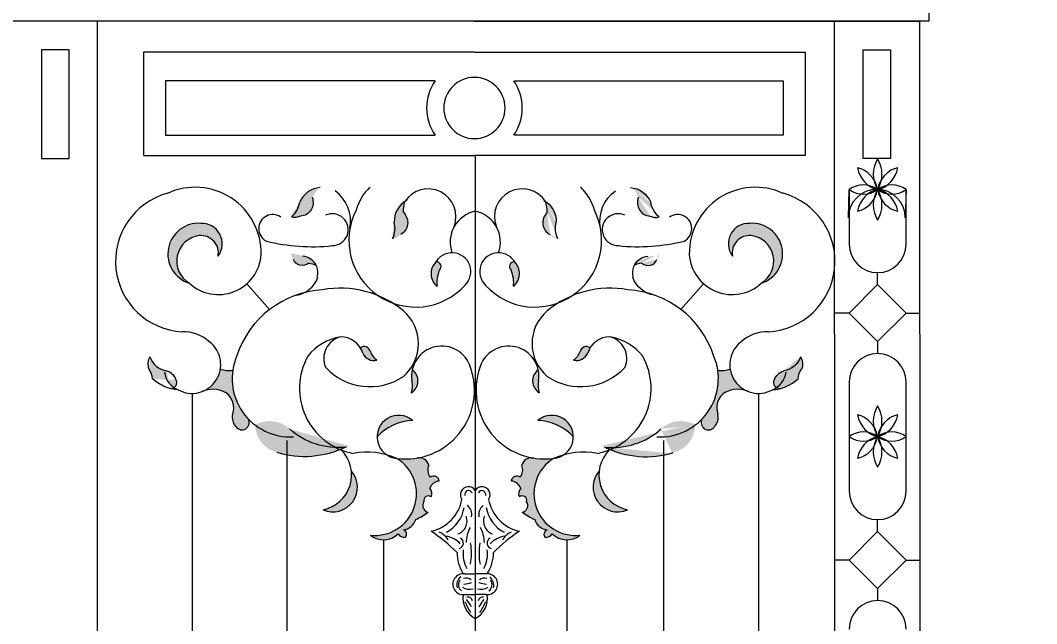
# Model space of a CAD drawing. Header units: inches. Extents: x 16.4 to 39.1, y 11.1 to 26.9.
# Drawn here: x 24.128 to 24.782, y 21.109 to 21.497 of the extents above; entities that cross this region are included whole.
import ezdxf

# ---------------------------------------------------------------- set-up
doc = ezdxf.new("R2010")
doc.units = ezdxf.units.IN
doc.header["$MEASUREMENT"] = 0
doc.styles.get("Standard").update_dxf_attribs({"font": 'arial.ttf'})
doc.dimstyles.get("Standard").update_dxf_attribs({"dimtxt": 0.1, "dimasz": 0.18, "dimexe": 0.18, "dimexo": 0.0625, "dimgap": 0.09, "dimtad": 0, "dimtoh": 1, "dimdec": 4, "dimzin": 0, "dimdsep": 46, "dimtxsty": 'Standard', "dimblk": 'OBLIQUE', "dimcen": 0.09, "dimadec": 0, "dimazin": 0, "dimtfac": 1, "dimtdec": 4, "dimtofl": 0, "dimtmove": 0, "dimatfit": 3, "dimldrblk": 'OBLIQUE', "dimfxl": 1, "dimtolj": 1, "dimtzin": 0, "dimarcsym": 0})

# ---------------------------------------------------------------- blocks, each defined once
blk = doc.blocks.new('_Oblique')
at = {"color": 0, "linetype": 'ByBlock', "lineweight": -2}
blk.add_line((-0.5, -0.5), (0.5, 0.5), dxfattribs=at)
blk = doc.blocks.new('*D5')
at = {"color": 0, "lineweight": -2, "transparency": 16777216}
for p, q in [((24.76922, 21.59037), (25.18957, 21.59037)), ((25.00957, 21.59037), (25.00957, 20.88539)), ((25.00957, 19.59468), (25.00957, 20.29966)), ((24.76922, 19.59468), (25.18957, 19.59468))]:
    blk.add_line(p, q, dxfattribs=at)
at = {"layer": 'Defpoints', "color": 0, "lineweight": 9, "transparency": 16777216}
for p in [(24.70672, 21.59037), (25.00957, 21.59037), (24.70672, 19.59468)]:
    blk.add_point(p, dxfattribs=at)
at = {"color": 0, "lineweight": -2, "transparency": 16777216, "xscale": 0.18, "yscale": 0.18, "zscale": 0.18}
for p, rotation in [((25.00957, 21.59037), 90), ((25.00957, 19.59468), 270)]:
    blk.add_blockref('_Oblique', p, dxfattribs=dict(at, rotation=rotation))
at = {"color": 0, "lineweight": 9, "transparency": 16777216, "insert": (25.00957, 20.59252), "char_height": 0.1, "attachment_point": 5, "rotation": 90}
blk.add_mtext('\\A1;1.9957', dxfattribs=at)

msp = doc.modelspace()

# ---------------------------------------------------------------- hatches: boundary and pattern name
at = {"lineweight": 9}
h = msp.add_hatch(color=256, dxfattribs=at)
edge = h.paths.add_edge_path()
edge.add_ellipse((24.30389, 21.37852), major_axis=(0.00305, -0.00767), ratio=0.92634, start_angle=-37.75061, end_angle=6.87371)
edge.add_ellipse((24.30718, 21.38054), major_axis=(0.00347, -0.00871), ratio=0.92634, start_angle=-19.37109, end_angle=88.2081)
edge.add_ellipse((24.33752, 21.37146), major_axis=(0.00964, -0.02421), ratio=0.92634, start_angle=205.72959, end_angle=221.97048, ccw=False)
edge.add_ellipse((24.32227, 21.37233), major_axis=(0.00644, -0.01617), ratio=0.92634, start_angle=167.96571, end_angle=222.95137)
edge.add_ellipse((24.29232, 21.38377), major_axis=(0.00603, -0.01515), ratio=0.92634, start_angle=375.87348, end_angle=416.58752, ccw=False)
h = msp.add_hatch(color=256, dxfattribs=at)
edge = h.paths.add_edge_path()
edge.add_ellipse((24.53673, 21.37852), major_axis=(-0.00305, -0.00767), ratio=0.92634, start_angle=353.12629, end_angle=397.75061, ccw=False)
edge.add_ellipse((24.53345, 21.38054), major_axis=(-0.00347, -0.00871), ratio=0.92634, start_angle=271.7919, end_angle=379.37109, ccw=False)
edge.add_ellipse((24.50311, 21.37146), major_axis=(-0.00964, -0.02421), ratio=0.92634, start_angle=138.02952, end_angle=154.27041)
edge.add_ellipse((24.51835, 21.37233), major_axis=(-0.00644, -0.01617), ratio=0.92634, start_angle=137.04863, end_angle=192.03429, ccw=False)
edge.add_ellipse((24.54831, 21.38377), major_axis=(-0.00603, -0.01515), ratio=0.92634, start_angle=-56.58752, end_angle=-15.87348)
h = msp.add_hatch(color=256, dxfattribs=at)
edge = h.paths.add_edge_path()
edge.add_ellipse((24.36564, 21.36442), major_axis=(0.00594, -0.00573), ratio=0.92634, start_angle=-37.75061, end_angle=6.87371)
edge.add_ellipse((24.3678, 21.3676), major_axis=(0.00675, -0.00651), ratio=0.92634, start_angle=-19.37109, end_angle=88.2081)
edge.add_ellipse((24.39919, 21.37183), major_axis=(0.01876, -0.01808), ratio=0.92634, start_angle=205.72959, end_angle=221.97048, ccw=False)
edge.add_ellipse((24.38494, 21.36634), major_axis=(0.01253, -0.01208), ratio=0.92634, start_angle=167.96571, end_angle=222.95137)
edge.add_ellipse((24.35293, 21.36443), major_axis=(0.01174, -0.01132), ratio=0.92634, start_angle=375.87348, end_angle=416.58752, ccw=False)
h = msp.add_hatch(color=256, dxfattribs=at)
edge = h.paths.add_edge_path()
edge.add_ellipse((24.47499, 21.36442), major_axis=(-0.00594, -0.00573), ratio=0.92634, start_angle=353.12629, end_angle=397.75061, ccw=False)
edge.add_ellipse((24.47282, 21.3676), major_axis=(-0.00675, -0.00651), ratio=0.92634, start_angle=271.7919, end_angle=379.37109, ccw=False)
edge.add_ellipse((24.44144, 21.37183), major_axis=(-0.01876, -0.01808), ratio=0.92634, start_angle=138.02952, end_angle=154.27041)
edge.add_ellipse((24.45568, 21.36634), major_axis=(-0.01253, -0.01208), ratio=0.92634, start_angle=137.04863, end_angle=192.03429, ccw=False)
edge.add_ellipse((24.48769, 21.36443), major_axis=(-0.01174, -0.01132), ratio=0.92634, start_angle=-56.58752, end_angle=-15.87348)
for points in [[(24.24264, 21.35863, -0.501542), (24.2548, 21.34551, 0.634412), (24.24362, 21.36656, 0.889055), (24.23631, 21.32801, -0.714869)], [(24.60431, 21.32801, 0.889055), (24.597, 21.36656, 0.634412), (24.58582, 21.34551, -0.501542), (24.59799, 21.35863, -0.714869)], [(24.39722, 21.33646, 0.752033), (24.39498, 21.34177, 0.444622), (24.3957, 21.32602, -0.128168)], [(24.44341, 21.33646, -0.128168), (24.44492, 21.32602, 0.444622), (24.44564, 21.34177, 0.752033)], [(24.34634, 21.28648, -0.065624), (24.34795, 21.28291, 0.358937), (24.35707, 21.27851, -0.162336), (24.35285, 21.28403, 0.538744)], [(24.48778, 21.28403, -0.162336), (24.48356, 21.27851, 0.358937), (24.49267, 21.28291, -0.065624), (24.49428, 21.28648, 0.158526), (24.49183, 21.28727, 0.350301)], [(24.24543, 21.25868, -0.212512), (24.25941, 21.25781, -0.358479), (24.26412, 21.2436, 0.240693), (24.26626, 21.23573, 0.962034), (24.27423, 21.24074, -0.230821), (24.26424, 21.27208, -0.125173), (24.25626, 21.27276, -0.256221)], [(24.37976, 21.27236, 0.093146), (24.37953, 21.26518, -0.144461), (24.37917, 21.25758, 0.539707)], [(24.46145, 21.25758, -0.144461), (24.4611, 21.26518, 0.093146), (24.46086, 21.27236, 0.539707)], [(24.58122, 21.25781, -0.212512), (24.59519, 21.25868, -0.256221), (24.58436, 21.27276, -0.125173), (24.57639, 21.27208, -0.230821), (24.5664, 21.24074, 0.717235), (24.57229, 21.23404, 0.321516), (24.57651, 21.2436, -0.358479)], [(24.3801, 21.23964, 0.642192), (24.35715, 21.22914, -0.20785)], [(24.48347, 21.22914, 0.642192), (24.46053, 21.23964, -0.20785)], [(24.3529, 21.16585, 0.372227), (24.37077, 21.16675, 0.239922), (24.37527, 21.16436, 0.550556), (24.37407, 21.1693, 0.2823), (24.38201, 21.17589, 0.022486), (24.39011, 21.18068, -0.542457), (24.38726, 21.18756, -0.709224), (24.39191, 21.19056, 0.333691), (24.39101, 21.19595, -0.301698), (24.39715, 21.20074, 0.575464), (24.39131, 21.20314, -0.26272), (24.39041, 21.21092, 0.366095), (24.38355, 21.21565, -0.077535), (24.36993, 21.21531, -0.79377)], [(24.47069, 21.21531, -0.077535), (24.45708, 21.21565, 0.366095), (24.45021, 21.21092, -0.26272), (24.44932, 21.20314, 0.575464), (24.44347, 21.20074, -0.301698), (24.44961, 21.19595, 0.333691), (24.44872, 21.19056, -0.709224), (24.45336, 21.18756, -0.542457), (24.45051, 21.18068, 0.022486), (24.45861, 21.17589, 0.2823), (24.46655, 21.1693, 0.550556), (24.46535, 21.16436, 0.239922), (24.46985, 21.16675, 0.372227), (24.48772, 21.16585, -0.79377)], [(24.32237, 21.18223, 0.802898), (24.34058, 21.20716, -0.388891)], [(24.50004, 21.20716, 0.802898), (24.51826, 21.18223, -0.388891)]]:
    msp.add_hatch(color=256, dxfattribs=at).paths.add_polyline_path(points)
h = msp.add_hatch(color=256, dxfattribs=at)
edge = h.paths.add_edge_path()
edge.add_ellipse((24.30743, 21.34745), major_axis=(-0.00447, -0.00365), ratio=0.92634, start_angle=-37.75061, end_angle=6.87371)
edge.add_ellipse((24.30946, 21.34568), major_axis=(-0.00509, -0.00415), ratio=0.92634, start_angle=-19.37109, end_angle=88.2081)
edge.add_ellipse((24.30979, 21.32352), major_axis=(-0.01413, -0.01154), ratio=0.92634, start_angle=205.72959, end_angle=221.97048, ccw=False)
edge.add_ellipse((24.30716, 21.33388), major_axis=(-0.00944, -0.00771), ratio=0.92634, start_angle=167.96571, end_angle=222.95137)
edge.add_ellipse((24.30849, 21.35628), major_axis=(-0.00884, -0.00722), ratio=0.92634, start_angle=375.87348, end_angle=416.58752, ccw=False)
h = msp.add_hatch(color=256, dxfattribs=at)
edge = h.paths.add_edge_path()
edge.add_ellipse((24.5332, 21.34745), major_axis=(0.00447, -0.00365), ratio=0.92634, start_angle=353.12629, end_angle=397.75061, ccw=False)
edge.add_ellipse((24.53116, 21.34568), major_axis=(0.00509, -0.00415), ratio=0.92634, start_angle=271.7919, end_angle=379.37109, ccw=False)
edge.add_ellipse((24.53083, 21.32352), major_axis=(0.01413, -0.01154), ratio=0.92634, start_angle=138.02952, end_angle=154.27041)
edge.add_ellipse((24.53346, 21.33388), major_axis=(0.00944, -0.00771), ratio=0.92634, start_angle=137.04863, end_angle=192.03429, ccw=False)
edge.add_ellipse((24.53213, 21.35628), major_axis=(0.00884, -0.00722), ratio=0.92634, start_angle=-56.58752, end_angle=-15.87348)
h = msp.add_hatch(color=256, dxfattribs=at)
edge = h.paths.add_edge_path()
edge.add_ellipse((24.21912, 21.26331), major_axis=(0.00847, -0.00414), ratio=0.92634, start_angle=43.6598, end_angle=98.45713, ccw=False)
edge.add_ellipse((24.22376, 21.26438), major_axis=(0.00406, -0.00199), ratio=0.92634, start_angle=303.07827, end_angle=406.39701, ccw=False)
edge.add_ellipse((24.22897, 21.28244), major_axis=(0.02197, -0.01073), ratio=0.92634, start_angle=251.51812, end_angle=283.50856, ccw=False)
edge.add_ellipse((24.19849, 21.26599), major_axis=(0.0129, -0.0063), ratio=0.92634, start_angle=30.11912, end_angle=58.47126)
edge.add_ellipse((24.21956, 21.27552), major_axis=(0.00904, -0.00441), ratio=0.92634, start_angle=174.46621, end_angle=223.97094, ccw=False)
edge.add_ellipse((24.22296, 21.28349), major_axis=(0.01143, -0.00558), ratio=0.92634, start_angle=221.20054, end_angle=288.43217)
h = msp.add_hatch(color=256, dxfattribs=at)
edge = h.paths.add_edge_path()
edge.add_ellipse((24.6215, 21.26331), major_axis=(-0.00847, -0.00414), ratio=0.92634, start_angle=261.54287, end_angle=316.3402)
edge.add_ellipse((24.61686, 21.26438), major_axis=(-0.00406, -0.00199), ratio=0.92634, start_angle=-46.39701, end_angle=56.92173)
edge.add_ellipse((24.61165, 21.28244), major_axis=(-0.02197, -0.01073), ratio=0.92634, start_angle=76.49144, end_angle=108.48188)
edge.add_ellipse((24.64213, 21.26599), major_axis=(-0.0129, -0.0063), ratio=0.92634, start_angle=301.52874, end_angle=329.88088, ccw=False)
edge.add_ellipse((24.62107, 21.27552), major_axis=(-0.00904, -0.00441), ratio=0.92634, start_angle=136.02906, end_angle=185.53379)
edge.add_ellipse((24.61766, 21.28349), major_axis=(-0.01143, -0.00558), ratio=0.92634, start_angle=71.56783, end_angle=138.79946, ccw=False)
h = msp.add_hatch(color=256, dxfattribs=at)
edge = h.paths.add_edge_path()
edge.add_ellipse((24.33588, 21.27289), major_axis=(0.03475, 0.03898), ratio=0.92634, start_angle=179.45066, end_angle=225.39779, ccw=False)
edge.add_ellipse((24.28654, 21.21941), major_axis=(0.01368, 0.01534), ratio=0.92634, start_angle=-2.353, end_angle=67.31654)
edge.add_ellipse((24.29897, 21.23894), major_axis=(0.01406, 0.01577), ratio=0.92634, start_angle=134.92955, end_angle=206.52284)
edge.add_ellipse((24.3148, 21.27718), major_axis=(0.0418, 0.04689), ratio=0.92634, start_angle=202.61493, end_angle=245.70773)
h = msp.add_hatch(color=256, dxfattribs=at)
edge = h.paths.add_edge_path()
edge.add_ellipse((24.50474, 21.27289), major_axis=(-0.03475, 0.03898), ratio=0.92634, start_angle=134.60221, end_angle=180.54934)
edge.add_ellipse((24.55409, 21.21941), major_axis=(-0.01368, 0.01534), ratio=0.92634, start_angle=292.68346, end_angle=362.353, ccw=False)
edge.add_ellipse((24.54165, 21.23894), major_axis=(-0.01406, 0.01577), ratio=0.92634, start_angle=153.47716, end_angle=225.07045, ccw=False)
edge.add_ellipse((24.52582, 21.27718), major_axis=(-0.0418, 0.04689), ratio=0.92634, start_angle=114.29227, end_angle=157.38507, ccw=False)

# ---------------------------------------------------------------- linework, layer by layer
for p, q in [((24.71229, 21.51032), (24.71229, 21.49674)), ((24.7062, 21.49674), (24.12115, 21.49674)), ((24.71229, 21.49674), (24.12115, 21.49674)), ((24.41979, 21.49674), (24.13338, 21.49674)), ((24.17691, 21.49674), (24.17691, 20.64696)), ((24.41979, 21.49674), (24.7062, 21.49674)), ((24.65132, 21.49674), (24.65184, 20.64696)), ((24.7062, 21.49674), (24.70672, 20.64696)), ((24.15899, 21.47817), (24.14126, 21.47817)), ((24.14126, 21.47817), (24.14126, 21.40835)), ((24.15899, 21.40835), (24.15899, 21.47817)), ((24.41979, 21.47676), (24.20684, 21.47676)), ((24.20684, 21.47676), (24.20684, 21.41031)), ((24.41979, 21.47676), (24.63274, 21.47676)), ((24.63274, 21.47676), (24.63274, 21.41031)), ((24.66989, 21.40835), (24.66989, 21.47817)), ((24.66989, 21.47817), (24.68762, 21.47817)), ((24.68762, 21.47817), (24.68762, 21.40835)), ((24.39453, 21.4583), (24.221, 21.4583)), ((24.221, 21.4583), (24.221, 21.42323)), ((24.44505, 21.4583), (24.61858, 21.4583)), ((24.61858, 21.4583), (24.61858, 21.42323)), ((24.221, 21.42323), (24.39453, 21.42323)), ((24.61858, 21.42323), (24.44505, 21.42323)), ((24.20684, 21.41031), (24.41979, 21.41031)), ((24.63274, 21.41031), (24.41979, 21.41031)), ((24.42031, 21.41031), (24.42031, 20.64696)), ((24.14126, 21.40835), (24.15899, 21.40835)), ((24.68762, 21.40835), (24.66989, 21.40835)), ((24.66045, 21.37011), (24.66097, 21.3883)), ((24.66097, 21.3883), (24.66097, 21.35316)), ((24.69759, 21.3883), (24.69706, 21.37011)), ((24.69759, 21.35316), (24.69759, 21.3883)), ((24.67928, 21.32713), (24.67928, 21.33485)), ((24.28795, 21.31116), (24.27331, 21.32767)), ((24.55267, 21.31116), (24.56731, 21.32767)), ((24.66097, 21.30882), (24.67928, 21.32713)), ((24.67928, 21.32713), (24.69759, 21.30882)), ((24.66097, 21.30882), (24.65184, 21.30882)), ((24.67928, 21.29051), (24.66097, 21.30882)), ((24.69759, 21.30882), (24.67928, 21.29051)), ((24.69759, 21.30882), (24.70672, 21.30882)), ((24.67928, 21.29051), (24.67928, 21.28279)), ((24.66097, 21.26448), (24.66097, 21.22934)), ((24.69759, 21.22934), (24.69759, 21.26448)), ((24.23802, 21.25713), (24.23802, 20.69791)), ((24.60261, 21.25713), (24.60261, 20.69791)), ((24.29912, 21.22691), (24.29912, 20.78641)), ((24.5415, 21.22691), (24.5415, 20.78641)), ((24.66097, 21.22934), (24.66097, 21.1942)), ((24.69759, 21.1942), (24.69759, 21.22934)), ((24.67928, 21.16817), (24.67928, 21.17589)), ((24.67928, 21.16817), (24.67928, 21.17589)), ((24.66097, 21.14986), (24.67928, 21.16817)), ((24.67928, 21.16817), (24.69759, 21.14986)), ((24.36132, 21.16296), (24.36132, 20.81943)), ((24.47931, 21.16296), (24.47931, 20.81943)), ((24.66097, 21.14986), (24.65184, 21.14986)), ((24.67928, 21.13155), (24.66097, 21.14986)), ((24.69759, 21.14986), (24.67928, 21.13155)), ((24.69759, 21.14986), (24.70672, 21.14986)), ((24.41351, 21.14099), (24.42031, 21.14099)), ((24.42711, 21.14099), (24.42031, 21.14099)), ((24.67928, 21.13155), (24.67928, 21.12383)), ((24.41351, 21.1277), (24.42031, 21.1277)), ((24.42711, 21.1277), (24.42031, 21.1277))]:
    msp.add_line(p, q, dxfattribs=at)
for centre, radius, start, end in [((24.41979, 21.44077), 0.03075, 145.22979, 214.77021), ((24.41979, 21.44077), 0.01971, 90, 270), ((24.41979, 21.44077), 0.01971, 270, 90), ((24.41979, 21.44077), 0.03075, 325.22979, 34.77021), ((24.24003, 21.34726), 0.04252, 358.95131, 114.7975), ((24.37514, 21.36616), 0.03275, 133.86013, 164.15899), ((24.46548, 21.36616), 0.03275, 15.84101, 46.13987), ((24.60059, 21.34726), 0.04252, 65.2025, 181.04869), ((24.23417, 21.34209), 0.04538, 105.2915, 266.81748), ((24.39003, 21.37084), 0.01789, 338.85068, 147.05765), ((24.45059, 21.37084), 0.01789, 32.94235, 201.14932), ((24.60646, 21.34209), 0.04538, 273.18252, 74.7085), ((24.67876, 21.37011), 0.01831, 0, 180), ((24.28997, 21.3632), 0.00903, 53.86775, 242.90041), ((24.32829, 21.36247), 0.01028, 269.53077, 114.90708), ((24.38191, 21.35561), 0.04295, 153.01513, 317.56409), ((24.42441, 21.35449), 0.02027, 101.65794, 199.85845), ((24.41622, 21.35449), 0.02027, 340.14155, 78.34206), ((24.45871, 21.35561), 0.04295, 222.43591, 26.98487), ((24.51233, 21.36247), 0.01028, 65.09292, 270.46923), ((24.55065, 21.3632), 0.00903, 297.09959, 126.13225), ((24.24224, 21.34685), 0.01975, 85.98053, 252.53598), ((24.24426, 21.3534), 0.01317, 323.19212, 92.75833), ((24.59636, 21.3534), 0.01317, 87.24167, 216.80788), ((24.59838, 21.34685), 0.01975, 287.46402, 94.01947), ((24.24471, 21.34224), 0.01652, 97.20875, 239.44792), ((24.24382, 21.34753), 0.01116, 349.55619, 96.0989), ((24.5968, 21.34753), 0.01116, 83.9011, 190.44381), ((24.59591, 21.34224), 0.01652, 300.55208, 82.79125), ((24.31538, 21.47307), 0.12155, 255.94637, 276.05898), ((24.52525, 21.47307), 0.12155, 263.94102, 284.05363), ((24.67928, 21.35316), 0.01831, 180, 0), ((24.255, 21.34832), 0.0276, 227.37075, 356.18967), ((24.40534, 21.33549), 0.01212, 313.03907, 154.1688), ((24.43528, 21.33549), 0.01212, 25.8312, 226.96093), ((24.58562, 21.34832), 0.0276, 183.81033, 312.62925), ((24.40245, 21.33422), 0.01062, 134.67707, 230.56101), ((24.39534, 21.33879), 0.003, 308.94302, 96.72045), ((24.44529, 21.33879), 0.003, 83.27955, 231.05698), ((24.43817, 21.33422), 0.01062, 309.43899, 45.32293), ((24.4165, 21.32834), 0.02092, 157.1492, 186.36378), ((24.42413, 21.32834), 0.02092, 353.63622, 22.8508), ((24.33343, 21.26107), 0.06378, 50.39277, 100.28995), ((24.50719, 21.26107), 0.06378, 79.71005, 129.60723), ((24.32555, 21.26217), 0.06175, 93.26616, 161.75661), ((24.51507, 21.26217), 0.06175, 18.24339, 86.73384), ((24.35604, 21.28914), 0.02774, 310.59957, 49.40043), ((24.48459, 21.28914), 0.02774, 130.59957, 229.40043), ((24.23244, 21.27184), 0.02495, 47.02027, 91.81717), ((24.33969, 21.25932), 0.03477, 100.04739, 141.44203), ((24.33726, 21.27955), 0.01447, 104.57618, 202.51908), ((24.33362, 21.27858), 0.01497, 16.80922, 90), ((24.507, 21.27858), 0.01497, 90, 163.19078), ((24.50094, 21.25932), 0.03477, 38.55797, 79.95261), ((24.50336, 21.27955), 0.01447, 337.48092, 75.42382), ((24.60818, 21.27184), 0.02495, 88.18283, 132.97973), ((24.23802, 21.2756), 0.01847, 240.82398, 51.73927), ((24.34879, 21.28311), 0.00416, 12.77723, 126.03048), ((24.39872, 21.26815), 0.01942, 17.18138, 188.79315), ((24.4419, 21.26815), 0.01942, 351.20685, 162.81862), ((24.49183, 21.28311), 0.00416, 53.96952, 167.22277), ((24.60261, 21.2756), 0.01847, 128.26073, 299.17602), ((24.30136, 21.26665), 0.03752, 156.67525, 273.18747), ((24.34982, 21.26036), 0.04264, 151.0611, 259.17825), ((24.35518, 21.28624), 0.00796, 204.72532, 283.70499), ((24.36324, 21.2876), 0.01098, 198.92388, 235.8069), ((24.47738, 21.2876), 0.01098, 304.1931, 341.07612), ((24.48544, 21.28624), 0.00796, 256.29501, 335.27468), ((24.49081, 21.26036), 0.04264, 280.82175, 28.9389), ((24.53926, 21.26665), 0.03752, 266.81253, 23.32475), ((24.67928, 21.26448), 0.01831, 0, 180), ((24.26159, 21.28809), 0.01624, 250.83079, 279.36999), ((24.35243, 21.30009), 0.03865, 222.42567, 304.09041), ((24.37566, 21.2591), 0.04417, 262.54384, 19.56402), ((24.37461, 21.26516), 0.00884, 301.01097, 54.43515), ((24.46496, 21.2591), 0.04417, 160.43598, 277.45616), ((24.46601, 21.26516), 0.00884, 125.56485, 238.98903), ((24.4882, 21.30009), 0.03865, 235.90959, 317.57433), ((24.57903, 21.28809), 0.01624, 260.63001, 289.16921), ((24.23468, 21.27289), 0.01457, 188.25104, 247.10117), ((24.60594, 21.27289), 0.01457, 292.89883, 351.74896), ((24.25144, 21.24255), 0.01721, 62.44539, 113.79436), ((24.36647, 21.26199), 0.01345, 340.88023, 13.76078), ((24.47416, 21.26199), 0.01345, 166.23922, 199.11977), ((24.58918, 21.24255), 0.01721, 66.20564, 117.55461), ((24.25312, 21.24784), 0.01179, 338.88576, 57.77251), ((24.5875, 21.24784), 0.01179, 122.22749, 201.11424), ((24.27288, 21.24176), 0.00896, 168.15286, 222.28605), ((24.27014, 21.23839), 0.00471, 214.38218, 29.948), ((24.37102, 21.22914), 0.01387, 49.16699, 265.49278), ((24.3807, 21.20798), 0.03166, 91.10002, 138.06697), ((24.4696, 21.22914), 0.01387, 274.50722, 130.83301), ((24.45992, 21.20798), 0.03166, 41.93303, 88.89998), ((24.57048, 21.23839), 0.00471, 150.052, 325.61782), ((24.56774, 21.24176), 0.00896, 317.71395, 11.84714), ((24.31787, 21.20463), 0.02285, 281.34748, 44.7308), ((24.52275, 21.20463), 0.02285, 135.2692, 258.65252), ((24.35072, 21.17114), 0.04816, 66.49261, 100.66364), ((24.35565, 21.19256), 0.02686, 264.11486, 57.88087), ((24.38418, 21.20922), 0.00645, 15.25257, 103.70291), ((24.45644, 21.20922), 0.00645, 76.29709, 164.74743), ((24.48497, 21.19256), 0.02686, 122.11913, 275.88514), ((24.4899, 21.17114), 0.04816, 79.33636, 113.50739), ((24.32872, 21.19671), 0.01581, 246.32691, 41.3706), ((24.39776, 21.20783), 0.00797, 157.14907, 216.02954), ((24.44287, 21.20783), 0.00797, 323.97046, 22.85093), ((24.51191, 21.19671), 0.01581, 138.6294, 293.67309), ((24.39769, 21.19372), 0.00704, 94.36473, 161.51857), ((24.39353, 21.20024), 0.00365, 7.87743, 127.55299), ((24.44709, 21.20024), 0.00365, 52.44701, 172.12257), ((24.44293, 21.19372), 0.00704, 18.48143, 85.63527), ((24.38787, 21.19266), 0.00455, 332.56362, 46.37726), ((24.41591, 21.19194), 0.00516, 31.38031, 215.86795), ((24.41605, 21.19203), 0.00252, 25.13929, 193.7185), ((24.42472, 21.19194), 0.00516, 324.13205, 148.61969), ((24.42458, 21.19203), 0.00252, 346.2815, 154.86071), ((24.45275, 21.19266), 0.00455, 133.62274, 207.43638), ((24.67928, 21.1942), 0.01831, 180, 0), ((24.39092, 21.18505), 0.00445, 145.50931, 259.42103), ((24.39011, 21.18825), 0.00293, 52.11013, 193.49084), ((24.38649, 21.19351), 0.02565, 282.19883, 349.684), ((24.45414, 21.19351), 0.02565, 190.316, 257.80117), ((24.45051, 21.18825), 0.00293, 346.50916, 127.88987), ((24.4497, 21.18505), 0.00445, 280.57897, 34.49069), ((24.33282, 21.26822), 0.10463, 298.04755, 303.20017), ((24.39162, 21.18709), 0.02181, 297.70242, 351.28317), ((24.41128, 21.17926), 0.00683, 346.44093, 55.65653), ((24.42935, 21.17926), 0.00683, 124.34347, 193.55907), ((24.449, 21.18709), 0.02181, 188.71683, 242.29758), ((24.5078, 21.26822), 0.10463, 236.79983, 241.95245), ((24.37267, 21.17907), 0.00987, 278.13979, 341.19736), ((24.40622, 21.17495), 0.00879, 289.41371, 20.8321), ((24.4344, 21.17495), 0.00879, 159.1679, 250.58629), ((24.46795, 21.17907), 0.00987, 198.80264, 261.86021), ((24.37311, 21.16645), 0.00301, 315.97042, 71.31143), ((24.32191, 21.06593), 0.12413, 45.72025, 55.67111), ((24.39245, 21.15709), 0.01181, 27.95072, 66.43195), ((24.43851, 21.16009), 0.0241, 153.52661, 177.61438), ((24.40211, 21.16009), 0.0241, 2.38562, 26.47339), ((24.51872, 21.06593), 0.12413, 124.32889, 134.27975), ((24.44818, 21.15709), 0.01181, 113.56805, 152.04928), ((24.46752, 21.16645), 0.00301, 108.68857, 224.02958), ((24.36132, 21.17664), 0.01368, 232.0556, 313.72209), ((24.37537, 21.16997), 0.00561, 214.97005, 268.936), ((24.39918, 21.14976), 0.01566, 42.79698, 82.06713), ((24.40917, 21.16077), 0.00352, 283.16639, 62.27667), ((24.37831, 21.15454), 0.03957, 349.49294, 9.33751), ((24.46232, 21.15454), 0.03957, 170.66249, 190.50706), ((24.43145, 21.16077), 0.00352, 117.72333, 256.83361), ((24.44144, 21.14976), 0.01566, 97.93287, 137.20302), ((24.46525, 21.16997), 0.00561, 271.064, 325.02995), ((24.47931, 21.17664), 0.01368, 226.27791, 307.9444), ((24.43417, 21.1548), 0.0256, 180, 212.46318), ((24.43178, 21.15377), 0.01935, 171.88307, 208.97035), ((24.40884, 21.15377), 0.01935, 331.02965, 8.11693), ((24.40646, 21.1548), 0.0256, 327.53682, 0), ((24.41257, 21.13435), 0.00671, 81.91518, 278.08482), ((24.42806, 21.13435), 0.00671, 261.91518, 98.08482), ((24.41549, 21.13365), 0.0071, 129.75089, 193.35943), ((24.41436, 21.13403), 0.00488, 144.25823, 234.29768), ((24.41444, 21.13318), 0.0051, 51.3114, 109.24382), ((24.41183, 21.15309), 0.01875, 273.68641, 288.92065), ((24.42879, 21.15309), 0.01875, 251.07935, 266.31359), ((24.42618, 21.13318), 0.0051, 70.75618, 128.6886), ((24.42627, 21.13403), 0.00488, 305.70232, 35.74177), ((24.42513, 21.13365), 0.0071, 346.64057, 50.24911), ((24.41659, 21.13975), 0.0086, 238.26236, 285.48874), ((24.42403, 21.13975), 0.0086, 254.51126, 301.73764), ((24.4269, 21.12532), 0.01452, 170.81798, 243.00293), ((24.44819, 21.13703), 0.03724, 201.72134, 214.10204), ((24.38231, 21.09912), 0.04116, 30.1134, 38.07305), ((24.41555, 21.12311), 0.00298, 10.81458, 100.78338), ((24.41372, 21.12532), 0.01452, 296.99707, 9.18202), ((24.42508, 21.12311), 0.00298, 79.21662, 169.18542), ((24.45831, 21.09912), 0.04116, 141.92695, 149.8866), ((24.39243, 21.13703), 0.03724, 325.89796, 338.27866), ((24.67928, 21.10552), 0.01831, 0, 180)]:
    msp.add_arc(centre, radius, start, end, dxfattribs=at)
for centre, major_axis, start_param, end_param in [((24.69294, 21.39818), (0, 0.01775), 0.98032, 2.161272), ((24.66562, 21.39818), (0, 0.01775), 4.121913, 5.302865), ((24.66315, 21.38486), (0, 0.01775), -1.375874, -0.194922), ((24.68246, 21.40571), (0, 0.01775), 1.765718, 2.946671), ((24.69541, 21.38486), (0, 0.01775), 0.194922, 1.375874), ((24.67609, 21.40571), (0, 0.01775), 3.336515, 4.517467), ((24.32227, 21.37233), (-0.00644, 0.01617), -0.296625, 0.749643), ((24.67012, 21.37355), (0, 0.01775), -0.590476, 0.590476), ((24.68843, 21.37355), (0, 0.01775), -0.590476, 0.590476), ((24.31858, 21.36901), (-0.0085, 0.02133), 4.116126, 5.313844), ((24.53345, 21.38054), (0.00347, 0.00871), 1.602071, 3.479682), ((24.67012, 21.40304), (0, 0.01775), 2.551117, 3.732069), ((24.68246, 21.37088), (0, 0.01775), 0.194922, 1.375874), ((24.66315, 21.39174), (0, 0.01775), 3.336515, 4.517467), ((24.69294, 21.37842), (0, 0.01775), 0.98032, 2.161272), ((24.67609, 21.37088), (0, 0.01775), -1.375874, -0.194922), ((24.69541, 21.39174), (0, 0.01775), 1.765718, 2.946671), ((24.66562, 21.37842), (0, 0.01775), 4.121913, 5.302865), ((24.68843, 21.40304), (0, 0.01775), 2.551117, 3.732069), ((24.29232, 21.38377), (-0.00603, 0.01515), 3.418637, 4.129231), ((24.38494, 21.36634), (-0.01253, 0.01208), -0.296625, 0.749643), ((24.44144, 21.37183), (0.01876, 0.01808), -0.732523, -0.449066), ((24.47282, 21.3676), (0.00675, 0.00651), 1.602071, 3.479682), ((24.53673, 21.37852), (0.00305, 0.00767), 3.021624, 3.800465), ((24.35293, 21.36443), (-0.01174, 0.01132), 3.418637, 4.129231), ((24.30716, 21.33388), (0.00944, 0.00771), -0.296625, 0.749643), ((24.30716, 21.33388), (0.00944, 0.00771), -0.882674, -0.296625), ((24.53083, 21.32352), (-0.01413, 0.01154), -0.732523, -0.449066), ((24.53116, 21.34568), (-0.00509, 0.00415), 1.602071, 3.479682), ((24.30417, 21.33564), (0.01245, 0.01017), 4.116126, 5.313844), ((24.21956, 21.27552), (-0.00904, 0.00441), -0.096583, 0.767438), ((24.22296, 21.28349), (-0.01143, 0.00558), 0.719085, 1.892498), ((24.19849, 21.26599), (-0.0129, 0.0063), 3.66727, 4.162109), ((24.21912, 21.26331), (-0.00847, 0.00414), 3.9036, 4.859994), ((24.22376, 21.26438), (-0.00406, 0.00199), 2.148121, 3.951373), ((24.61165, 21.28244), (0.02197, 0.01073), 4.285891, 5.034959), ((24.69294, 21.23922), (0, 0.01775), 0.98032, 2.161272), ((24.66562, 21.23922), (0, 0.01775), 4.121913, 5.302865), ((24.66315, 21.2259), (0, 0.01775), -1.375874, -0.194922), ((24.68246, 21.24675), (0, 0.01775), 1.765718, 2.946671), ((24.69541, 21.2259), (0, 0.01775), 0.194922, 1.375874), ((24.67609, 21.24675), (0, 0.01775), 3.336515, 4.517467), ((24.50474, 21.27289), (-0.03475, 0.03898), 2.349252, 3.15118), ((24.67012, 21.2146), (0, 0.01775), -0.590476, 0.590476), ((24.68843, 21.2146), (0, 0.01775), -0.590476, 0.590476), ((24.67012, 21.24409), (0, 0.01775), 2.551117, 3.732069), ((24.68246, 21.21193), (0, 0.01775), 0.194922, 1.375874), ((24.66315, 21.23278), (0, 0.01775), 3.336515, 4.517467), ((24.69294, 21.21946), (0, 0.01775), 0.98032, 2.161272), ((24.67609, 21.21193), (0, 0.01775), -1.375874, -0.194922), ((24.69541, 21.23278), (0, 0.01775), 1.765718, 2.946671), ((24.66562, 21.21946), (0, 0.01775), 4.121913, 5.302865), ((24.68843, 21.24409), (0, 0.01775), 2.551117, 3.732069), ((24.52582, 21.27718), (-0.0418, 0.04689), 1.994776, 2.746888)]:
    msp.add_ellipse(centre, major_axis=major_axis, ratio=0.92634, start_param=start_param, end_param=end_param, dxfattribs=at)
at = {"lineweight": 9, "extrusion": (0, 0, -1)}
for centre, major_axis, start_param, end_param in [((24.51835, 21.37233), (0.00644, 0.01617), -0.296625, 0.749643), ((24.30718, 21.38054), (-0.00347, 0.00871), 1.602071, 3.479682), ((24.52204, 21.36901), (0.0085, 0.02133), 4.116126, 5.313844), ((24.39919, 21.37183), (-0.01876, 0.01808), -0.732523, -0.449066), ((24.45568, 21.36634), (0.01253, 0.01208), -0.296625, 0.749643), ((24.54831, 21.38377), (0.00603, 0.01515), 3.418637, 4.129231), ((24.30389, 21.37852), (-0.00305, 0.00767), 3.021624, 3.800465), ((24.3678, 21.3676), (-0.00675, 0.00651), 1.602071, 3.479682), ((24.48769, 21.36443), (0.01174, 0.01132), 3.418637, 4.129231), ((24.53346, 21.33388), (-0.00944, 0.00771), -0.296625, 0.749643), ((24.30946, 21.34568), (0.00509, 0.00415), 1.602071, 3.479682), ((24.30979, 21.32352), (0.01413, 0.01154), -0.732523, -0.449066), ((24.53346, 21.33388), (-0.00944, 0.00771), -0.882674, -0.296625), ((24.53646, 21.33564), (-0.01245, 0.01017), 4.116126, 5.313844), ((24.61766, 21.28349), (0.01143, 0.00558), 0.719085, 1.892498), ((24.62107, 21.27552), (0.00904, 0.00441), -0.096583, 0.767438), ((24.64213, 21.26599), (0.0129, 0.0063), 3.66727, 4.162109), ((24.22897, 21.28244), (-0.02197, 0.01073), 4.285891, 5.034959), ((24.61686, 21.26438), (0.00406, 0.00199), 2.148121, 3.951373), ((24.6215, 21.26331), (0.00847, 0.00414), 3.9036, 4.859994), ((24.33588, 21.27289), (0.03475, 0.03898), 2.349252, 3.15118), ((24.3148, 21.27718), (0.0418, 0.04689), 1.994776, 2.746888)]:
    msp.add_ellipse(centre, major_axis=major_axis, ratio=0.92634, start_param=start_param, end_param=end_param, dxfattribs=at)

# ---------------------------------------------------------------- dimensions: what is measured, and where the dimension line sits
at = {"color": 41, "lineweight": 9, "true_color": 0xf4ee51}
dim = msp.add_linear_dim(base=(25.00957, 21.59037), p1=(24.70672, 19.59468), p2=(24.70672, 21.59037), angle=90, dimstyle='Standard', dxfattribs=at)
dim.commit()
dim.dimension.update_dxf_attribs({"geometry": '*D5', "text_midpoint": (25.00957, 20.59252)})

doc.saveas('drawing.dxf')
